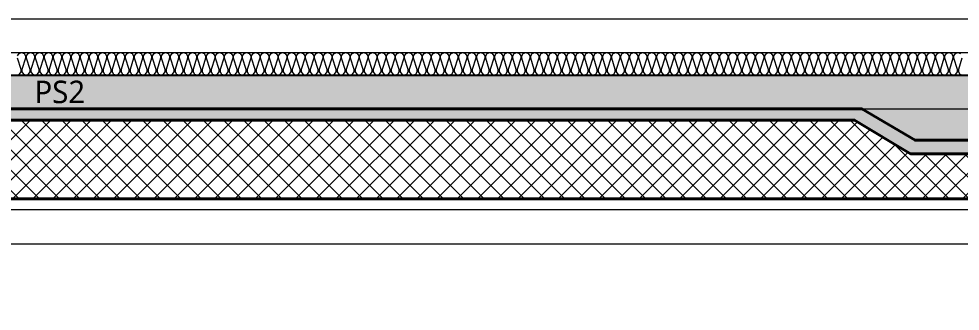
# Model space of a CAD drawing. Header units: millimetres. Extents: x 0 to 420000, y 0 to 297000.
# Drawn here: x 238330 to 242513, y 177200 to 178500 of the extents above; entities that cross this region are included whole.
import ezdxf
from ezdxf.enums import TextEntityAlignment as Align

# ---------------------------------------------------------------- set-up
doc = ezdxf.new("R2010")
doc.units = ezdxf.units.MM
doc.linetypes.add('CEN', pattern=[62, 60, -1, 0, -1])
for name, color, linetype, lineweight in [('A-AXIS-LINE', 1, 'CEN', 15), ('A-CONC-LIN1', 2, 'Continuous', 40), ('A-CONC-LIN2', 7, 'Continuous', 25), ('A-XXXX-FIN2', 6, 'Continuous', 20), ('A-XXXX-INSL1', 15, 'Continuous', 18), ('A-XXXX-INSL2', 8, 'Continuous', 18)]:
    doc.layers.add(name, color=color, linetype=linetype, lineweight=lineweight)
doc.layers.add('A-CONC-SOLD', color=253, linetype='CEN')
doc.layers.add('A-XXXX-NPLT', color=144, linetype='Continuous', lineweight=15, plot=False)
doc.styles.add('맑은고딕', font='')
doc.styles.get('맑은고딕').set_extended_font_data('Malgun Gothic')

# ---------------------------------------------------------------- blocks, each defined once
blk = doc.blocks.new('axis(220316)')
at = {"layer": 'A-AXIS-LINE', "ltscale": 1000}
blk.add_line((4631788.1, -422118.7), (4955413.1, -422118.7), dxfattribs=at)
blk = doc.blocks.new('PS2(횡)')
at = {"layer": 'A-CONC-SOLD'}
h = blk.add_hatch(color=256, dxfattribs=at)
h.dxf.hatch_style = 1
h.paths.add_polyline_path([(1020, 0), (1020, -290), (1700, -290), (1937.4, -150), (9062.6, -150), (9300, -290), (9980, -290), (9980, 0)])
h = blk.add_hatch(color=256, dxfattribs=at)
h.dxf.hatch_style = 1
h.paths.add_polyline_path([(9980, -290), (9980, -350), (9280, -350), (9030, -200), (1970, -200), (1720, -350), (1020, -350), (1020, -290), (1700, -290), (1937.4, -150), (9062.6, -150), (9300, -290)])
at = {"layer": 'A-XXXX-INSL2'}
h = blk.add_hatch(dxfattribs=at)
h.set_pattern_fill('ANSI37', color=256, scale=20)
h.set_pattern_definition([(45, (-244012.5, -188500), (-44.90128, 44.90128), []), (135, (-244012.5, -188500), (-44.90128, -44.90128), [])])
h.paths.add_polyline_path([(1100, -550), (9900, -550), (9900, -350), (9280, -350), (9030, -200), (1970, -200), (1720, -350), (1100, -350)])
at = {"layer": 'A-CONC-LIN1', "color": 2}
blk.add_line((1320, -550), (9680, -550), dxfattribs=at)
blk.add_lwpolyline([(9980, -290), (9980, -350), (9280, -350), (9030, -200), (1970, -200), (1720, -350), (1020, -350), (1020, -290), (1700, -290), (1937.4, -150), (9062.6, -150), (9300, -290)], close=True, dxfattribs=at)
at = {"layer": 'A-CONC-LIN2'}
blk.add_line((1020, 0), (9980, 0), dxfattribs=at)
at = {"layer": 'A-XXXX-NPLT'}
blk.add_line((9062.6, -150), (9980, -150), dxfattribs=at)
at = {"layer": 'A-XXXX-NPLT', "style": '맑은고딕'}
blk.add_text('PS2', height=100, dxfattribs=at).set_placement((5500, -75), align=Align.MIDDLE)
blk = doc.blocks.new('횡3층')
at = {"layer": 'A-XXXX-FIN2'}
blk.add_line((4757250.6, -237068.7), (4889950.6, -237068.7), dxfattribs=at)
at = {"layer": 'A-XXXX-INSL1'}
blk.add_lwpolyline([(4844450.6, -237918.7), (4835750.6, -237918.7), (4835750.6, -238368.7), (4835197, -238368.7), (4835117, -237788.7), (4834084.1, -237788.7), (4834004.1, -238368.7), (4833450.6, -238368.7), (4833450.6, -237918.7), (4824750.6, -237918.7)], dxfattribs=at)
at = {"layer": 'A-XXXX-INSL2'}
blk.add_line((4757250.6, -237218.7), (4889950.6, -237218.7), dxfattribs=at)
for points in [[(4839910.6, -237318.7), (4839921.6, -237314.7), (4839928.6, -237304.7), (4839928.6, -237293.7), (4839912.6, -237243.7)], [(4839912.6, -237232.7), (4839919.6, -237222.7), (4839930.6, -237218.7), (4839941.6, -237222.7), (4839948.6, -237232.7), (4839948.6, -237243.7), (4839932.6, -237293.7), (4839932.6, -237304.7), (4839939.6, -237314.7), (4839950.6, -237318.7), (4839961.6, -237314.7), (4839968.6, -237304.7), (4839968.6, -237293.7), (4839952.6, -237243.7), (4839952.6, -237232.7), (4839959.6, -237222.7), (4839970.6, -237218.7), (4839981.6, -237222.7), (4839988.6, -237232.7), (4839988.6, -237243.7), (4839972.6, -237293.7), (4839972.6, -237304.7), (4839979.6, -237314.7), (4839990.6, -237318.7), (4840001.6, -237314.7), (4840008.6, -237304.7), (4840008.6, -237293.7), (4839992.6, -237243.7), (4839992.6, -237232.7), (4839999.6, -237222.7), (4840010.6, -237218.7), (4840021.6, -237222.7), (4840028.6, -237232.7), (4840028.6, -237243.7), (4840012.6, -237293.7), (4840012.6, -237304.7), (4840019.6, -237314.7), (4840030.6, -237318.7), (4840041.6, -237314.7), (4840048.6, -237304.7), (4840048.6, -237293.7), (4840032.6, -237243.7), (4840032.6, -237232.7), (4840039.6, -237222.7), (4840050.6, -237218.7), (4840061.6, -237222.7), (4840068.6, -237232.7), (4840068.6, -237243.7), (4840052.6, -237293.7), (4840052.6, -237304.7), (4840059.6, -237314.7), (4840070.6, -237318.7), (4840081.6, -237314.7), (4840088.6, -237304.7), (4840088.6, -237293.7), (4840072.6, -237243.7), (4840072.6, -237232.7), (4840079.6, -237222.7), (4840090.6, -237218.7), (4840101.6, -237222.7), (4840108.6, -237232.7), (4840108.6, -237243.7), (4840092.6, -237293.7), (4840092.6, -237304.7), (4840099.6, -237314.7), (4840110.6, -237318.7), (4840121.6, -237314.7), (4840128.6, -237304.7), (4840128.6, -237293.7), (4840112.6, -237243.7), (4840112.6, -237232.7), (4840119.6, -237222.7), (4840130.6, -237218.7), (4840141.6, -237222.7), (4840148.6, -237232.7), (4840148.6, -237243.7), (4840132.6, -237293.7), (4840132.6, -237304.7), (4840139.6, -237314.7), (4840150.6, -237318.7), (4840161.6, -237314.7), (4840168.6, -237304.7), (4840168.6, -237293.7), (4840152.6, -237243.7), (4840152.6, -237232.7), (4840159.6, -237222.7), (4840170.6, -237218.7), (4840181.6, -237222.7), (4840188.6, -237232.7), (4840188.6, -237243.7), (4840172.6, -237293.7), (4840172.6, -237304.7), (4840179.6, -237314.7), (4840190.6, -237318.7), (4840201.6, -237314.7), (4840208.6, -237304.7), (4840208.6, -237293.7), (4840192.6, -237243.7), (4840192.6, -237232.7), (4840199.6, -237222.7), (4840210.6, -237218.7), (4840221.6, -237222.7), (4840228.6, -237232.7), (4840228.6, -237243.7), (4840212.6, -237293.7), (4840212.6, -237304.7), (4840219.6, -237314.7), (4840230.6, -237318.7), (4840241.6, -237314.7), (4840248.6, -237304.7), (4840248.6, -237293.7), (4840232.6, -237243.7), (4840232.6, -237232.7), (4840239.6, -237222.7), (4840250.6, -237218.7), (4840261.6, -237222.7), (4840268.6, -237232.7), (4840268.6, -237243.7), (4840252.6, -237293.7), (4840252.6, -237304.7), (4840259.6, -237314.7), (4840270.6, -237318.7), (4840281.6, -237314.7), (4840288.6, -237304.7), (4840288.6, -237293.7), (4840272.6, -237243.7), (4840272.6, -237232.7), (4840279.6, -237222.7), (4840290.6, -237218.7), (4840301.6, -237222.7), (4840308.6, -237232.7), (4840308.6, -237243.7), (4840292.6, -237293.7), (4840292.6, -237304.7), (4840299.6, -237314.7), (4840310.6, -237318.7), (4840321.6, -237314.7), (4840328.6, -237304.7), (4840328.6, -237293.7), (4840312.6, -237243.7), (4840312.6, -237232.7), (4840319.6, -237222.7), (4840330.6, -237218.7), (4840341.6, -237222.7), (4840348.6, -237232.7), (4840348.6, -237243.7), (4840332.6, -237293.7), (4840332.6, -237304.7), (4840339.6, -237314.7), (4840350.6, -237318.7), (4840361.6, -237314.7), (4840368.6, -237304.7), (4840368.6, -237293.7), (4840352.6, -237243.7), (4840352.6, -237232.7), (4840359.6, -237222.7), (4840370.6, -237218.7), (4840381.6, -237222.7), (4840388.6, -237232.7), (4840388.6, -237243.7), (4840372.6, -237293.7), (4840372.6, -237304.7), (4840379.6, -237314.7), (4840390.6, -237318.7), (4840401.6, -237314.7), (4840408.6, -237304.7), (4840408.6, -237293.7), (4840392.6, -237243.7), (4840392.6, -237232.7), (4840399.6, -237222.7), (4840410.6, -237218.7), (4840421.6, -237222.7), (4840428.6, -237232.7), (4840428.6, -237243.7), (4840412.6, -237293.7), (4840412.6, -237304.7), (4840419.6, -237314.7), (4840430.6, -237318.7), (4840441.6, -237314.7), (4840448.6, -237304.7), (4840448.6, -237293.7), (4840432.6, -237243.7), (4840432.6, -237232.7), (4840439.6, -237222.7), (4840450.6, -237218.7), (4840461.6, -237222.7), (4840468.6, -237232.7), (4840468.6, -237243.7), (4840452.6, -237293.7), (4840452.6, -237304.7), (4840459.6, -237314.7), (4840470.6, -237318.7), (4840481.6, -237314.7), (4840488.6, -237304.7), (4840488.6, -237293.7), (4840472.6, -237243.7), (4840472.6, -237232.7), (4840479.6, -237222.7), (4840490.6, -237218.7), (4840501.6, -237222.7), (4840508.6, -237232.7), (4840508.6, -237243.7), (4840492.6, -237293.7), (4840492.6, -237304.7), (4840499.6, -237314.7), (4840510.6, -237318.7), (4840521.6, -237314.7), (4840528.6, -237304.7), (4840528.6, -237293.7), (4840512.6, -237243.7), (4840512.6, -237232.7), (4840519.6, -237222.7), (4840530.6, -237218.7), (4840541.6, -237222.7), (4840548.6, -237232.7), (4840548.6, -237243.7), (4840532.6, -237293.7), (4840532.6, -237304.7), (4840539.6, -237314.7), (4840550.6, -237318.7), (4840561.6, -237314.7), (4840568.6, -237304.7), (4840568.6, -237293.7), (4840552.6, -237243.7), (4840552.6, -237232.7), (4840559.6, -237222.7), (4840570.6, -237218.7), (4840581.6, -237222.7), (4840588.6, -237232.7), (4840588.6, -237243.7), (4840572.6, -237293.7), (4840572.6, -237304.7), (4840579.6, -237314.7), (4840590.6, -237318.7), (4840601.6, -237314.7), (4840608.6, -237304.7), (4840608.6, -237293.7), (4840592.6, -237243.7), (4840592.6, -237232.7), (4840599.6, -237222.7), (4840610.6, -237218.7), (4840621.6, -237222.7), (4840628.6, -237232.7), (4840628.6, -237243.7), (4840612.6, -237293.7), (4840612.6, -237304.7), (4840619.6, -237314.7), (4840630.6, -237318.7), (4840641.6, -237314.7), (4840648.6, -237304.7), (4840648.6, -237293.7), (4840632.6, -237243.7), (4840632.6, -237232.7), (4840639.6, -237222.7), (4840650.6, -237218.7), (4840661.6, -237222.7), (4840668.6, -237232.7), (4840668.6, -237243.7), (4840652.6, -237293.7), (4840652.6, -237304.7), (4840659.6, -237314.7), (4840670.6, -237318.7), (4840681.6, -237314.7), (4840688.6, -237304.7), (4840688.6, -237293.7), (4840672.6, -237243.7), (4840672.6, -237232.7), (4840679.6, -237222.7), (4840690.6, -237218.7), (4840701.6, -237222.7), (4840708.6, -237232.7), (4840708.6, -237243.7), (4840692.6, -237293.7), (4840692.6, -237304.7), (4840699.6, -237314.7), (4840710.6, -237318.7), (4840721.6, -237314.7), (4840728.6, -237304.7), (4840728.6, -237293.7), (4840712.6, -237243.7), (4840712.6, -237232.7), (4840719.6, -237222.7), (4840730.6, -237218.7), (4840741.6, -237222.7), (4840748.6, -237232.7), (4840748.6, -237243.7), (4840732.6, -237293.7), (4840732.6, -237304.7), (4840739.6, -237314.7), (4840750.6, -237318.7), (4840761.6, -237314.7), (4840768.6, -237304.7), (4840768.6, -237293.7), (4840752.6, -237243.7), (4840752.6, -237232.7), (4840759.6, -237222.7), (4840770.6, -237218.7), (4840781.6, -237222.7), (4840788.6, -237232.7), (4840788.6, -237243.7), (4840772.6, -237293.7), (4840772.6, -237304.7), (4840779.6, -237314.7), (4840790.6, -237318.7), (4840801.6, -237314.7), (4840808.6, -237304.7), (4840808.6, -237293.7), (4840792.6, -237243.7), (4840792.6, -237232.7), (4840799.6, -237222.7), (4840810.6, -237218.7), (4840821.6, -237222.7), (4840828.6, -237232.7), (4840828.6, -237243.7), (4840812.6, -237293.7), (4840812.6, -237304.7), (4840819.6, -237314.7), (4840830.6, -237318.7), (4840841.6, -237314.7), (4840848.6, -237304.7), (4840848.6, -237293.7), (4840832.6, -237243.7), (4840832.6, -237232.7), (4840839.6, -237222.7), (4840850.6, -237218.7), (4840861.6, -237222.7), (4840868.6, -237232.7), (4840868.6, -237243.7), (4840852.6, -237293.7), (4840852.6, -237304.7), (4840859.6, -237314.7), (4840870.6, -237318.7), (4840881.6, -237314.7), (4840888.6, -237304.7), (4840888.6, -237293.7), (4840872.6, -237243.7), (4840872.6, -237232.7), (4840879.6, -237222.7), (4840890.6, -237218.7), (4840901.6, -237222.7), (4840908.6, -237232.7), (4840908.6, -237243.7), (4840892.6, -237293.7), (4840892.6, -237304.7), (4840899.6, -237314.7), (4840910.6, -237318.7), (4840921.6, -237314.7), (4840928.6, -237304.7), (4840928.6, -237293.7), (4840912.6, -237243.7), (4840912.6, -237232.7), (4840919.6, -237222.7), (4840930.6, -237218.7), (4840941.6, -237222.7), (4840948.6, -237232.7), (4840948.6, -237243.7), (4840932.6, -237293.7), (4840932.6, -237304.7), (4840939.6, -237314.7), (4840950.6, -237318.7), (4840961.6, -237314.7), (4840968.6, -237304.7), (4840968.6, -237293.7), (4840952.6, -237243.7), (4840952.6, -237232.7), (4840959.6, -237222.7), (4840970.6, -237218.7), (4840981.6, -237222.7), (4840988.6, -237232.7), (4840988.6, -237243.7), (4840972.6, -237293.7), (4840972.6, -237304.7), (4840979.6, -237314.7), (4840990.6, -237318.7), (4841001.6, -237314.7), (4841008.6, -237304.7), (4841008.6, -237293.7), (4840992.6, -237243.7), (4840992.6, -237232.7), (4840999.6, -237222.7), (4841010.6, -237218.7), (4841021.6, -237222.7), (4841028.6, -237232.7), (4841028.6, -237243.7), (4841012.6, -237293.7), (4841012.6, -237304.7), (4841019.6, -237314.7), (4841030.6, -237318.7), (4841041.6, -237314.7), (4841048.6, -237304.7), (4841048.6, -237293.7), (4841032.6, -237243.7), (4841032.6, -237232.7), (4841039.6, -237222.7), (4841050.6, -237218.7), (4841061.6, -237222.7), (4841068.6, -237232.7), (4841068.6, -237243.7), (4841052.6, -237293.7), (4841052.6, -237304.7), (4841059.6, -237314.7), (4841070.6, -237318.7), (4841081.6, -237314.7), (4841088.6, -237304.7), (4841088.6, -237293.7), (4841072.6, -237243.7), (4841072.6, -237232.7), (4841079.6, -237222.7), (4841090.6, -237218.7), (4841101.6, -237222.7), (4841108.6, -237232.7), (4841108.6, -237243.7), (4841092.6, -237293.7), (4841092.6, -237304.7), (4841099.6, -237314.7), (4841110.6, -237318.7), (4841121.6, -237314.7), (4841128.6, -237304.7), (4841128.6, -237293.7), (4841112.6, -237243.7), (4841112.6, -237232.7), (4841119.6, -237222.7), (4841130.6, -237218.7), (4841141.6, -237222.7), (4841148.6, -237232.7), (4841148.6, -237243.7), (4841132.6, -237293.7), (4841132.6, -237304.7), (4841139.6, -237314.7), (4841150.6, -237318.7), (4841161.6, -237314.7), (4841168.6, -237304.7), (4841168.6, -237293.7), (4841152.6, -237243.7), (4841152.6, -237232.7), (4841159.6, -237222.7), (4841170.6, -237218.7), (4841181.6, -237222.7), (4841188.6, -237232.7), (4841188.6, -237243.7), (4841172.6, -237293.7), (4841172.6, -237304.7), (4841179.6, -237314.7), (4841190.6, -237318.7), (4841201.6, -237314.7), (4841208.6, -237304.7), (4841208.6, -237293.7), (4841192.6, -237243.7), (4841192.6, -237232.7), (4841199.6, -237222.7), (4841210.6, -237218.7), (4841221.6, -237222.7), (4841228.6, -237232.7), (4841228.6, -237243.7), (4841212.6, -237293.7), (4841212.6, -237304.7), (4841219.6, -237314.7), (4841230.6, -237318.7), (4841241.6, -237314.7), (4841248.6, -237304.7), (4841248.6, -237293.7), (4841232.6, -237243.7), (4841232.6, -237232.7), (4841239.6, -237222.7), (4841250.6, -237218.7), (4841261.6, -237222.7), (4841268.6, -237232.7), (4841268.6, -237243.7), (4841252.6, -237293.7), (4841252.6, -237304.7), (4841259.6, -237314.7), (4841270.6, -237318.7), (4841281.6, -237314.7), (4841288.6, -237304.7), (4841288.6, -237293.7), (4841272.6, -237243.7), (4841272.6, -237232.7), (4841279.6, -237222.7), (4841290.6, -237218.7), (4841301.6, -237222.7), (4841308.6, -237232.7), (4841308.6, -237243.7), (4841292.6, -237293.7), (4841292.6, -237304.7), (4841299.6, -237314.7), (4841310.6, -237318.7), (4841321.6, -237314.7), (4841328.6, -237304.7), (4841328.6, -237293.7), (4841312.6, -237243.7), (4841312.6, -237232.7), (4841319.6, -237222.7), (4841330.6, -237218.7), (4841341.6, -237222.7), (4841348.6, -237232.7), (4841348.6, -237243.7), (4841332.6, -237293.7), (4841332.6, -237304.7), (4841339.6, -237314.7), (4841350.6, -237318.7), (4841361.6, -237314.7), (4841368.6, -237304.7), (4841368.6, -237293.7), (4841352.6, -237243.7), (4841352.6, -237232.7), (4841359.6, -237222.7), (4841370.6, -237218.7), (4841381.6, -237222.7), (4841388.6, -237232.7), (4841388.6, -237243.7), (4841372.6, -237293.7), (4841372.6, -237304.7), (4841379.6, -237314.7), (4841390.6, -237318.7), (4841401.6, -237314.7), (4841408.6, -237304.7), (4841408.6, -237293.7), (4841392.6, -237243.7), (4841392.6, -237232.7), (4841399.6, -237222.7), (4841410.6, -237218.7), (4841421.6, -237222.7), (4841428.6, -237232.7), (4841428.6, -237243.7), (4841412.6, -237293.7), (4841412.6, -237304.7), (4841419.6, -237314.7), (4841430.6, -237318.7), (4841441.6, -237314.7), (4841448.6, -237304.7), (4841448.6, -237293.7), (4841432.6, -237243.7), (4841432.6, -237232.7), (4841439.6, -237222.7), (4841450.6, -237218.7), (4841461.6, -237222.7), (4841468.6, -237232.7), (4841468.6, -237243.7), (4841452.6, -237293.7), (4841452.6, -237304.7), (4841459.6, -237314.7), (4841470.6, -237318.7), (4841481.6, -237314.7), (4841488.6, -237304.7), (4841488.6, -237293.7), (4841472.6, -237243.7), (4841472.6, -237232.7), (4841479.6, -237222.7), (4841490.6, -237218.7), (4841501.6, -237222.7), (4841508.6, -237232.7), (4841508.6, -237243.7), (4841492.6, -237293.7), (4841492.6, -237304.7), (4841499.6, -237314.7), (4841510.6, -237318.7), (4841521.6, -237314.7), (4841528.6, -237304.7), (4841528.6, -237293.7), (4841512.6, -237243.7), (4841512.6, -237232.7), (4841519.6, -237222.7), (4841530.6, -237218.7), (4841541.6, -237222.7), (4841548.6, -237232.7), (4841548.6, -237243.7), (4841532.6, -237293.7), (4841532.6, -237304.7), (4841539.6, -237314.7), (4841550.6, -237318.7), (4841561.6, -237314.7), (4841568.6, -237304.7), (4841568.6, -237293.7), (4841552.6, -237243.7), (4841552.6, -237232.7), (4841559.6, -237222.7), (4841570.6, -237218.7), (4841581.6, -237222.7), (4841588.6, -237232.7), (4841588.6, -237243.7), (4841572.6, -237293.7), (4841572.6, -237304.7), (4841579.6, -237314.7), (4841590.6, -237318.7), (4841601.6, -237314.7), (4841608.6, -237304.7), (4841608.6, -237293.7), (4841592.6, -237243.7), (4841592.6, -237232.7), (4841599.6, -237222.7), (4841610.6, -237218.7), (4841621.6, -237222.7), (4841628.6, -237232.7), (4841628.6, -237243.7), (4841612.6, -237293.7), (4841612.6, -237304.7), (4841619.6, -237314.7), (4841630.6, -237318.7), (4841641.6, -237314.7), (4841648.6, -237304.7), (4841648.6, -237293.7), (4841632.6, -237243.7), (4841632.6, -237232.7), (4841639.6, -237222.7), (4841650.6, -237218.7), (4841661.6, -237222.7), (4841668.6, -237232.7), (4841668.6, -237243.7), (4841652.6, -237293.7), (4841652.6, -237304.7), (4841659.6, -237314.7), (4841670.6, -237318.7), (4841681.6, -237314.7), (4841688.6, -237304.7), (4841688.6, -237293.7), (4841672.6, -237243.7), (4841672.6, -237232.7), (4841679.6, -237222.7), (4841690.6, -237218.7), (4841701.6, -237222.7), (4841708.6, -237232.7), (4841708.6, -237243.7), (4841692.6, -237293.7), (4841692.6, -237304.7), (4841699.6, -237314.7), (4841710.6, -237318.7), (4841721.6, -237314.7), (4841728.6, -237304.7), (4841728.6, -237293.7), (4841712.6, -237243.7), (4841712.6, -237232.7), (4841719.6, -237222.7), (4841730.6, -237218.7), (4841741.6, -237222.7), (4841748.6, -237232.7), (4841748.6, -237243.7), (4841732.6, -237293.7), (4841732.6, -237304.7), (4841739.6, -237314.7), (4841750.6, -237318.7), (4841761.6, -237314.7), (4841768.6, -237304.7), (4841768.6, -237293.7), (4841752.6, -237243.7), (4841752.6, -237232.7), (4841759.6, -237222.7), (4841770.6, -237218.7), (4841781.6, -237222.7), (4841788.6, -237232.7), (4841788.6, -237243.7), (4841772.6, -237293.7), (4841772.6, -237304.7), (4841779.6, -237314.7), (4841790.6, -237318.7), (4841801.6, -237314.7), (4841808.6, -237304.7), (4841808.6, -237293.7), (4841792.6, -237243.7), (4841792.6, -237232.7), (4841799.6, -237222.7), (4841810.6, -237218.7), (4841821.6, -237222.7), (4841828.6, -237232.7), (4841828.6, -237243.7), (4841812.6, -237293.7), (4841812.6, -237304.7), (4841819.6, -237314.7), (4841830.6, -237318.7), (4841841.6, -237314.7), (4841848.6, -237304.7), (4841848.6, -237293.7), (4841832.6, -237243.7), (4841832.6, -237232.7), (4841839.6, -237222.7), (4841850.6, -237218.7), (4841861.6, -237222.7), (4841868.6, -237232.7), (4841868.6, -237243.7), (4841852.6, -237293.7), (4841852.6, -237304.7), (4841859.6, -237314.7), (4841870.6, -237318.7), (4841881.6, -237314.7), (4841888.6, -237304.7), (4841888.6, -237293.7), (4841872.6, -237243.7), (4841872.6, -237232.7), (4841879.6, -237222.7), (4841890.6, -237218.7), (4841901.6, -237222.7), (4841908.6, -237232.7), (4841908.6, -237243.7), (4841892.6, -237293.7), (4841892.6, -237304.7), (4841899.6, -237314.7), (4841910.6, -237318.7), (4841921.6, -237314.7), (4841928.6, -237304.7), (4841928.6, -237293.7), (4841912.6, -237243.7), (4841912.6, -237232.7), (4841919.6, -237222.7), (4841930.6, -237218.7), (4841941.6, -237222.7), (4841948.6, -237232.7), (4841948.6, -237243.7), (4841932.6, -237293.7), (4841932.6, -237304.7), (4841939.6, -237314.7), (4841950.6, -237318.7), (4841961.6, -237314.7), (4841968.6, -237304.7), (4841968.6, -237293.7), (4841952.6, -237243.7), (4841952.6, -237232.7), (4841959.6, -237222.7), (4841970.6, -237218.7), (4841981.6, -237222.7), (4841988.6, -237232.7), (4841988.6, -237243.7), (4841972.6, -237293.7), (4841972.6, -237304.7), (4841979.6, -237314.7), (4841990.6, -237318.7), (4842001.6, -237314.7), (4842008.6, -237304.7), (4842008.6, -237293.7), (4841992.6, -237243.7), (4841992.6, -237232.7), (4841999.6, -237222.7), (4842010.6, -237218.7), (4842021.6, -237222.7), (4842028.6, -237232.7), (4842028.6, -237243.7), (4842012.6, -237293.7), (4842012.6, -237304.7), (4842019.6, -237314.7), (4842030.6, -237318.7), (4842041.6, -237314.7), (4842048.6, -237304.7), (4842048.6, -237293.7), (4842032.6, -237243.7), (4842032.6, -237232.7), (4842039.6, -237222.7), (4842050.6, -237218.7), (4842061.6, -237222.7), (4842068.6, -237232.7), (4842068.6, -237243.7), (4842052.6, -237293.7), (4842052.6, -237304.7), (4842059.6, -237314.7), (4842070.6, -237318.7), (4842081.6, -237314.7), (4842088.6, -237304.7), (4842088.6, -237293.7), (4842072.6, -237243.7), (4842072.6, -237232.7), (4842079.6, -237222.7), (4842090.6, -237218.7), (4842101.6, -237222.7), (4842108.6, -237232.7), (4842108.6, -237243.7), (4842092.6, -237293.7), (4842092.6, -237304.7), (4842099.6, -237314.7), (4842110.6, -237318.7), (4842121.6, -237314.7), (4842128.6, -237304.7), (4842128.6, -237293.7), (4842112.6, -237243.7), (4842112.6, -237232.7), (4842119.6, -237222.7), (4842130.6, -237218.7), (4842141.6, -237222.7), (4842148.6, -237232.7), (4842148.6, -237243.7), (4842132.6, -237293.7), (4842132.6, -237304.7), (4842139.6, -237314.7), (4842150.6, -237318.7), (4842161.6, -237314.7), (4842168.6, -237304.7), (4842168.6, -237293.7), (4842152.6, -237243.7), (4842152.6, -237232.7), (4842159.6, -237222.7), (4842170.6, -237218.7), (4842181.6, -237222.7), (4842188.6, -237232.7), (4842188.6, -237243.7), (4842172.6, -237293.7), (4842172.6, -237304.7), (4842179.6, -237314.7), (4842190.6, -237318.7), (4842201.6, -237314.7), (4842208.6, -237304.7), (4842208.6, -237293.7), (4842192.6, -237243.7), (4842192.6, -237232.7), (4842199.6, -237222.7), (4842210.6, -237218.7), (4842221.6, -237222.7), (4842228.6, -237232.7), (4842228.6, -237243.7), (4842212.6, -237293.7), (4842212.6, -237304.7), (4842219.6, -237314.7), (4842230.6, -237318.7), (4842241.6, -237314.7), (4842248.6, -237304.7), (4842248.6, -237293.7), (4842232.6, -237243.7), (4842232.6, -237232.7), (4842239.6, -237222.7), (4842250.6, -237218.7), (4842261.6, -237222.7), (4842268.6, -237232.7), (4842268.6, -237243.7), (4842252.6, -237293.7), (4842252.6, -237304.7), (4842259.6, -237314.7), (4842270.6, -237318.7), (4842281.6, -237314.7), (4842288.6, -237304.7), (4842288.6, -237293.7), (4842272.6, -237243.7), (4842272.6, -237232.7), (4842279.6, -237222.7), (4842290.6, -237218.7), (4842301.6, -237222.7), (4842308.6, -237232.7), (4842308.6, -237243.7), (4842292.6, -237293.7), (4842292.6, -237304.7), (4842299.6, -237314.7), (4842310.6, -237318.7), (4842321.6, -237314.7), (4842328.6, -237304.7), (4842328.6, -237293.7), (4842312.6, -237243.7), (4842312.6, -237232.7), (4842319.6, -237222.7), (4842330.6, -237218.7), (4842341.6, -237222.7), (4842348.6, -237232.7), (4842348.6, -237243.7), (4842332.6, -237293.7), (4842332.6, -237304.7), (4842339.6, -237314.7), (4842350.6, -237318.7), (4842361.6, -237314.7), (4842368.6, -237304.7), (4842368.6, -237293.7), (4842352.6, -237243.7), (4842352.6, -237232.7), (4842359.6, -237222.7), (4842370.6, -237218.7), (4842381.6, -237222.7), (4842388.6, -237232.7), (4842388.6, -237243.7), (4842372.6, -237293.7), (4842372.6, -237304.7), (4842379.6, -237314.7), (4842390.6, -237318.7), (4842401.6, -237314.7), (4842408.6, -237304.7), (4842408.6, -237293.7), (4842392.6, -237243.7), (4842392.6, -237232.7), (4842399.6, -237222.7), (4842410.6, -237218.7), (4842421.6, -237222.7), (4842428.6, -237232.7), (4842428.6, -237243.7), (4842412.6, -237293.7), (4842412.6, -237304.7), (4842419.6, -237314.7), (4842430.6, -237318.7), (4842441.6, -237314.7), (4842448.6, -237304.7), (4842448.6, -237293.7), (4842432.6, -237243.7), (4842432.6, -237232.7), (4842439.6, -237222.7), (4842450.6, -237218.7), (4842461.6, -237222.7), (4842468.6, -237232.7), (4842468.6, -237243.7), (4842452.6, -237293.7), (4842452.6, -237304.7), (4842459.6, -237314.7), (4842470.6, -237318.7), (4842481.6, -237314.7), (4842488.6, -237304.7), (4842488.6, -237293.7), (4842472.6, -237243.7), (4842472.6, -237232.7), (4842479.6, -237222.7), (4842490.6, -237218.7), (4842501.6, -237222.7), (4842508.6, -237232.7), (4842508.6, -237243.7), (4842492.6, -237293.7), (4842492.6, -237304.7), (4842499.6, -237314.7), (4842510.6, -237318.7), (4842521.6, -237314.7), (4842528.6, -237304.7), (4842528.6, -237293.7), (4842512.6, -237243.7), (4842512.6, -237232.7), (4842519.6, -237222.7), (4842530.6, -237218.7), (4842541.6, -237222.7), (4842548.6, -237232.7), (4842548.6, -237243.7), (4842532.6, -237293.7), (4842532.6, -237304.7), (4842539.6, -237314.7), (4842550.6, -237318.7), (4842561.6, -237314.7), (4842568.6, -237304.7), (4842568.6, -237293.7), (4842552.6, -237243.7), (4842552.6, -237232.7), (4842559.6, -237222.7), (4842570.6, -237218.7), (4842581.6, -237222.7), (4842588.6, -237232.7), (4842588.6, -237243.7), (4842572.6, -237293.7), (4842572.6, -237304.7), (4842579.6, -237314.7), (4842590.6, -237318.7), (4842601.6, -237314.7), (4842608.6, -237304.7), (4842608.6, -237293.7), (4842592.6, -237243.7), (4842592.6, -237232.7), (4842599.6, -237222.7), (4842610.6, -237218.7), (4842621.6, -237222.7), (4842628.6, -237232.7), (4842628.6, -237243.7), (4842612.6, -237293.7), (4842612.6, -237304.7), (4842619.6, -237314.7), (4842630.6, -237318.7), (4842641.6, -237314.7), (4842648.6, -237304.7), (4842648.6, -237293.7), (4842632.6, -237243.7), (4842632.6, -237232.7), (4842639.6, -237222.7), (4842650.6, -237218.7), (4842661.6, -237222.7), (4842668.6, -237232.7), (4842668.6, -237243.7), (4842652.6, -237293.7), (4842652.6, -237304.7), (4842659.6, -237314.7), (4842670.6, -237318.7), (4842681.6, -237314.7), (4842688.6, -237304.7), (4842688.6, -237293.7), (4842672.6, -237243.7), (4842672.6, -237232.7), (4842679.6, -237222.7), (4842690.6, -237218.7), (4842701.6, -237222.7), (4842708.6, -237232.7), (4842708.6, -237243.7), (4842692.6, -237293.7), (4842692.6, -237304.7), (4842699.6, -237314.7), (4842710.6, -237318.7), (4842721.6, -237314.7), (4842728.6, -237304.7), (4842728.6, -237293.7), (4842712.6, -237243.7), (4842712.6, -237232.7), (4842719.6, -237222.7), (4842730.6, -237218.7), (4842741.6, -237222.7), (4842748.6, -237232.7), (4842748.6, -237243.7), (4842732.6, -237293.7), (4842732.6, -237304.7), (4842739.6, -237314.7), (4842750.6, -237318.7), (4842761.6, -237314.7), (4842768.6, -237304.7), (4842768.6, -237293.7), (4842752.6, -237243.7), (4842752.6, -237232.7), (4842759.6, -237222.7), (4842770.6, -237218.7), (4842781.6, -237222.7), (4842788.6, -237232.7), (4842788.6, -237243.7), (4842772.6, -237293.7), (4842772.6, -237304.7), (4842779.6, -237314.7), (4842790.6, -237318.7), (4842801.6, -237314.7), (4842808.6, -237304.7), (4842808.6, -237293.7), (4842792.6, -237243.7), (4842792.6, -237232.7), (4842799.6, -237222.7), (4842810.6, -237218.7), (4842821.6, -237222.7), (4842828.6, -237232.7), (4842828.6, -237243.7), (4842812.6, -237293.7), (4842812.6, -237304.7), (4842819.6, -237314.7), (4842830.6, -237318.7), (4842841.6, -237314.7), (4842848.6, -237304.7), (4842848.6, -237293.7), (4842832.6, -237243.7), (4842832.6, -237232.7), (4842839.6, -237222.7), (4842850.6, -237218.7), (4842861.6, -237222.7), (4842868.6, -237232.7), (4842868.6, -237243.7), (4842852.6, -237293.7), (4842852.6, -237304.7), (4842859.6, -237314.7), (4842870.6, -237318.7), (4842881.6, -237314.7), (4842888.6, -237304.7), (4842888.6, -237293.7), (4842872.6, -237243.7), (4842872.6, -237232.7), (4842879.6, -237222.7), (4842890.6, -237218.7), (4842901.6, -237222.7), (4842908.6, -237232.7), (4842908.6, -237243.7), (4842892.6, -237293.7), (4842892.6, -237304.7), (4842899.6, -237314.7), (4842910.6, -237318.7), (4842921.6, -237314.7), (4842928.6, -237304.7), (4842928.6, -237293.7), (4842912.6, -237243.7), (4842912.6, -237232.7), (4842919.6, -237222.7), (4842930.6, -237218.7), (4842941.6, -237222.7), (4842948.6, -237232.7), (4842948.6, -237243.7), (4842932.6, -237293.7), (4842932.6, -237304.7), (4842939.6, -237314.7), (4842950.6, -237318.7), (4842961.6, -237314.7), (4842968.6, -237304.7), (4842968.6, -237293.7), (4842952.6, -237243.7), (4842952.6, -237232.7), (4842959.6, -237222.7), (4842970.6, -237218.7), (4842981.6, -237222.7), (4842988.6, -237232.7), (4842988.6, -237243.7), (4842972.6, -237293.7), (4842972.6, -237304.7), (4842979.6, -237314.7), (4842990.6, -237318.7), (4843001.6, -237314.7), (4843008.6, -237304.7), (4843008.6, -237293.7), (4842992.6, -237243.7), (4842992.6, -237232.7), (4842999.6, -237222.7), (4843010.6, -237218.7), (4843021.6, -237222.7), (4843028.6, -237232.7), (4843028.6, -237243.7), (4843012.6, -237293.7), (4843012.6, -237304.7), (4843019.6, -237314.7), (4843030.6, -237318.7), (4843041.6, -237314.7), (4843048.6, -237304.7), (4843048.6, -237293.7), (4843032.6, -237243.7), (4843032.6, -237232.7), (4843039.6, -237222.7), (4843050.6, -237218.7), (4843061.6, -237222.7), (4843068.6, -237232.7), (4843068.6, -237243.7), (4843052.6, -237293.7), (4843052.6, -237304.7), (4843059.6, -237314.7), (4843070.6, -237318.7), (4843081.6, -237314.7), (4843088.6, -237304.7), (4843088.6, -237293.7), (4843072.6, -237243.7), (4843072.6, -237232.7), (4843079.6, -237222.7), (4843090.6, -237218.7), (4843101.6, -237222.7), (4843108.6, -237232.7), (4843108.6, -237243.7), (4843092.6, -237293.7), (4843092.6, -237304.7), (4843099.6, -237314.7), (4843110.6, -237318.7), (4843121.6, -237314.7), (4843128.6, -237304.7), (4843128.6, -237293.7), (4843112.6, -237243.7), (4843112.6, -237232.7), (4843119.6, -237222.7), (4843130.6, -237218.7), (4843141.6, -237222.7), (4843148.6, -237232.7), (4843148.6, -237243.7), (4843132.6, -237293.7), (4843132.6, -237304.7), (4843139.6, -237314.7), (4843150.6, -237318.7), (4843161.6, -237314.7), (4843168.6, -237304.7), (4843168.6, -237293.7), (4843152.6, -237243.7), (4843152.6, -237232.7), (4843159.6, -237222.7), (4843170.6, -237218.7), (4843181.6, -237222.7), (4843188.6, -237232.7), (4843188.6, -237243.7), (4843172.6, -237293.7), (4843172.6, -237304.7), (4843179.6, -237314.7), (4843190.6, -237318.7), (4843201.6, -237314.7), (4843208.6, -237304.7), (4843208.6, -237293.7), (4843192.6, -237243.7), (4843192.6, -237232.7), (4843199.6, -237222.7), (4843210.6, -237218.7), (4843221.6, -237222.7), (4843228.6, -237232.7), (4843228.6, -237243.7), (4843212.6, -237293.7), (4843212.6, -237304.7), (4843219.6, -237314.7), (4843230.6, -237318.7), (4843241.6, -237314.7), (4843248.6, -237304.7), (4843248.6, -237293.7), (4843232.6, -237243.7), (4843232.6, -237232.7), (4843239.6, -237222.7), (4843250.6, -237218.7), (4843261.6, -237222.7), (4843268.6, -237232.7), (4843268.6, -237243.7), (4843252.6, -237293.7), (4843252.6, -237304.7), (4843259.6, -237314.7), (4843270.6, -237318.7), (4843281.6, -237314.7), (4843288.6, -237304.7), (4843288.6, -237293.7), (4843272.6, -237243.7), (4843272.6, -237232.7), (4843279.6, -237222.7), (4843290.6, -237218.7), (4843301.6, -237222.7), (4843308.6, -237232.7), (4843308.6, -237243.7), (4843292.6, -237293.7), (4843292.6, -237304.7), (4843299.6, -237314.7), (4843310.6, -237318.7), (4843321.6, -237314.7), (4843328.6, -237304.7), (4843328.6, -237293.7), (4843312.6, -237243.7), (4843312.6, -237232.7), (4843319.6, -237222.7), (4843330.6, -237218.7), (4843341.6, -237222.7), (4843348.6, -237232.7), (4843348.6, -237243.7), (4843332.6, -237293.7), (4843332.6, -237304.7), (4843339.6, -237314.7), (4843350.6, -237318.7), (4843361.6, -237314.7), (4843368.6, -237304.7), (4843368.6, -237293.7), (4843352.6, -237243.7), (4843352.6, -237232.7), (4843359.6, -237222.7), (4843370.6, -237218.7), (4843381.6, -237222.7), (4843388.6, -237232.7), (4843388.6, -237243.7), (4843372.6, -237293.7), (4843372.6, -237304.7), (4843379.6, -237314.7), (4843390.6, -237318.7), (4843401.6, -237314.7), (4843408.6, -237304.7), (4843408.6, -237293.7), (4843392.6, -237243.7), (4843392.6, -237232.7), (4843399.6, -237222.7), (4843410.6, -237218.7), (4843421.6, -237222.7), (4843428.6, -237232.7), (4843428.6, -237243.7), (4843412.6, -237293.7), (4843412.6, -237304.7), (4843419.6, -237314.7), (4843430.6, -237318.7), (4843441.6, -237314.7), (4843448.6, -237304.7), (4843448.6, -237293.7), (4843432.6, -237243.7), (4843432.6, -237232.7), (4843439.6, -237222.7), (4843450.6, -237218.7), (4843461.6, -237222.7), (4843468.6, -237232.7), (4843468.6, -237243.7), (4843452.6, -237293.7), (4843452.6, -237304.7), (4843459.6, -237314.7), (4843470.6, -237318.7), (4843481.6, -237314.7), (4843488.6, -237304.7), (4843488.6, -237293.7), (4843472.6, -237243.7), (4843472.6, -237232.7), (4843479.6, -237222.7), (4843490.6, -237218.7), (4843501.6, -237222.7), (4843508.6, -237232.7), (4843508.6, -237243.7), (4843492.6, -237293.7), (4843492.6, -237304.7), (4843499.6, -237314.7), (4843510.6, -237318.7), (4843521.6, -237314.7), (4843528.6, -237304.7), (4843528.6, -237293.7), (4843512.6, -237243.7), (4843512.6, -237232.7), (4843519.6, -237222.7), (4843530.6, -237218.7), (4843541.6, -237222.7), (4843548.6, -237232.7), (4843548.6, -237243.7), (4843532.6, -237293.7), (4843532.6, -237304.7), (4843539.6, -237314.7), (4843550.6, -237318.7), (4843561.6, -237314.7), (4843568.6, -237304.7), (4843568.6, -237293.7), (4843552.6, -237243.7), (4843552.6, -237232.7), (4843559.6, -237222.7), (4843570.6, -237218.7), (4843581.6, -237222.7), (4843588.6, -237232.7), (4843588.6, -237243.7), (4843572.6, -237293.7), (4843572.6, -237304.7), (4843579.6, -237314.7), (4843590.6, -237318.7), (4843601.6, -237314.7), (4843608.6, -237304.7), (4843608.6, -237293.7), (4843592.6, -237243.7), (4843592.6, -237232.7), (4843599.6, -237222.7), (4843610.6, -237218.7), (4843621.6, -237222.7), (4843628.6, -237232.7), (4843628.6, -237243.7), (4843612.6, -237293.7), (4843612.6, -237304.7), (4843619.6, -237314.7), (4843630.6, -237318.7), (4843641.6, -237314.7), (4843648.6, -237304.7), (4843648.6, -237293.7), (4843632.6, -237243.7), (4843632.6, -237232.7), (4843639.6, -237222.7), (4843650.6, -237218.7), (4843661.6, -237222.7), (4843668.6, -237232.7), (4843668.6, -237243.7), (4843652.6, -237293.7), (4843652.6, -237304.7), (4843659.6, -237314.7), (4843670.6, -237318.7), (4843681.6, -237314.7), (4843688.6, -237304.7), (4843688.6, -237293.7), (4843672.6, -237243.7), (4843672.6, -237232.7), (4843679.6, -237222.7), (4843690.6, -237218.7), (4843701.6, -237222.7), (4843708.6, -237232.7), (4843708.6, -237243.7), (4843692.6, -237293.7), (4843692.6, -237304.7), (4843699.6, -237314.7), (4843710.6, -237318.7), (4843721.6, -237314.7), (4843728.6, -237304.7), (4843728.6, -237293.7), (4843712.6, -237243.7), (4843712.6, -237232.7), (4843719.6, -237222.7), (4843730.6, -237218.7), (4843741.6, -237222.7), (4843748.6, -237232.7), (4843748.6, -237243.7), (4843732.6, -237293.7), (4843732.6, -237304.7), (4843739.6, -237314.7), (4843750.6, -237318.7), (4843761.6, -237314.7), (4843768.6, -237304.7), (4843768.6, -237293.7), (4843752.6, -237243.7), (4843752.6, -237232.7), (4843759.6, -237222.7), (4843770.6, -237218.7), (4843781.6, -237222.7), (4843788.6, -237232.7), (4843788.6, -237243.7), (4843772.6, -237293.7), (4843772.6, -237304.7), (4843779.6, -237314.7), (4843790.6, -237318.7), (4843801.6, -237314.7), (4843808.6, -237304.7), (4843808.6, -237293.7), (4843792.6, -237243.7), (4843792.6, -237232.7), (4843799.6, -237222.7), (4843810.6, -237218.7), (4843821.6, -237222.7), (4843828.6, -237232.7), (4843828.6, -237243.7), (4843812.6, -237293.7), (4843812.6, -237304.7), (4843819.6, -237314.7), (4843830.6, -237318.7), (4843841.6, -237314.7), (4843848.6, -237304.7), (4843848.6, -237293.7), (4843832.6, -237243.7), (4843832.6, -237232.7), (4843839.6, -237222.7), (4843850.6, -237218.7), (4843861.6, -237222.7), (4843868.6, -237232.7), (4843868.6, -237243.7), (4843852.6, -237293.7), (4843852.6, -237304.7), (4843859.6, -237314.7), (4843870.6, -237318.7), (4843881.6, -237314.7), (4843888.6, -237304.7), (4843888.6, -237293.7), (4843872.6, -237243.7), (4843872.6, -237232.7), (4843879.6, -237222.7), (4843890.6, -237218.7), (4843901.6, -237222.7), (4843908.6, -237232.7), (4843908.6, -237243.7), (4843892.6, -237293.7), (4843892.6, -237304.7), (4843899.6, -237314.7), (4843910.6, -237318.7), (4843921.6, -237314.7), (4843928.6, -237304.7), (4843928.6, -237293.7), (4843912.6, -237243.7), (4843912.6, -237232.7), (4843919.6, -237222.7), (4843930.6, -237218.7), (4843941.6, -237222.7), (4843948.6, -237232.7), (4843948.6, -237243.7), (4843932.6, -237293.7), (4843932.6, -237304.7), (4843939.6, -237314.7), (4843950.6, -237318.7), (4843961.6, -237314.7), (4843968.6, -237304.7), (4843968.6, -237293.7), (4843952.6, -237243.7), (4843952.6, -237232.7), (4843959.6, -237222.7), (4843970.6, -237218.7), (4843981.6, -237222.7), (4843988.6, -237232.7), (4843988.6, -237243.7), (4843972.6, -237293.7), (4843972.6, -237304.7), (4843979.6, -237314.7), (4843990.6, -237318.7), (4844001.6, -237314.7), (4844008.6, -237304.7), (4844008.6, -237293.7), (4843992.6, -237243.7), (4843992.6, -237232.7), (4843999.6, -237222.7), (4844010.6, -237218.7), (4844021.6, -237222.7), (4844028.6, -237232.7), (4844028.6, -237243.7), (4844012.6, -237293.7), (4844012.6, -237304.7), (4844019.6, -237314.7), (4844030.6, -237318.7), (4844041.6, -237314.7), (4844048.6, -237304.7), (4844048.6, -237293.7), (4844032.6, -237243.7), (4844032.6, -237232.7), (4844039.6, -237222.7), (4844050.6, -237218.7), (4844061.6, -237222.7), (4844068.6, -237232.7), (4844068.6, -237243.7), (4844052.6, -237293.7), (4844052.6, -237304.7), (4844059.6, -237314.7), (4844070.6, -237318.7), (4844081.6, -237314.7), (4844088.6, -237304.7), (4844088.6, -237293.7), (4844072.6, -237243.7), (4844072.6, -237232.7), (4844079.6, -237222.7), (4844090.6, -237218.7), (4844101.6, -237222.7)], [(4844108.6, -237243.7), (4844092.6, -237293.7), (4844092.6, -237304.7), (4844099.6, -237314.7), (4844110.6, -237318.7)]]:
    blk.add_lwpolyline(points, dxfattribs=at)
blk.add_blockref('PS2(횡)', (4834600.6, -237318.7))

msp = doc.modelspace()

# ---------------------------------------------------------------- block references
at = {"layer": 'A-AXIS-LINE'}
msp.add_blockref('axis(220316)', (-4581588.1, 599618.7), dxfattribs=at)
at = {"layer": 'A-CONC-LIN1'}
msp.add_blockref('횡3층', (-4601588.1, 415568.7), dxfattribs=at)

doc.saveas('drawing.dxf')
